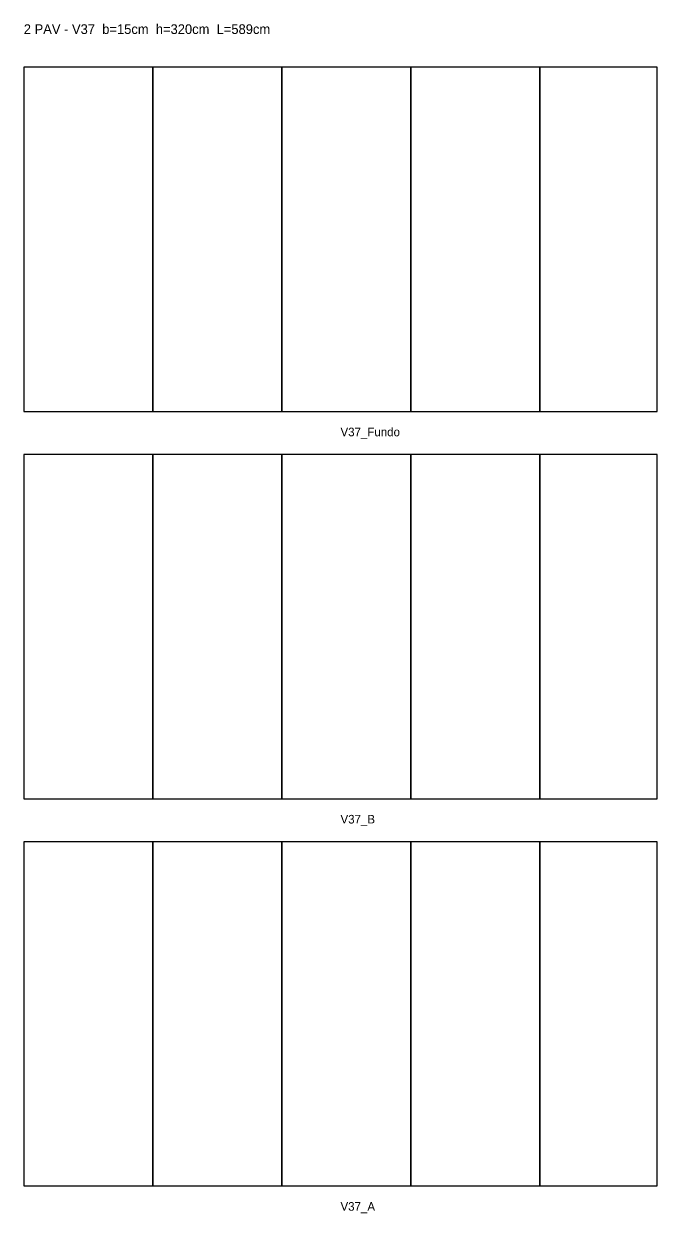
# Model space of a CAD drawing. Header units: metres. Extents: x 129372 to 135081, y 25296 to 34081.
# Drawn here: x 129372 to 129961, y 25327 to 26432 of the extents above; entities that cross this region are included whole.
import ezdxf

# ---------------------------------------------------------------- set-up
doc = ezdxf.new("R2010")
doc.units = ezdxf.units.M

msp = doc.modelspace()

# ---------------------------------------------------------------- linework, layer by layer
at = {"layer": 'Paineis'}
for points in [[(129371.86, 26071.83), (129491.86, 26071.83), (129491.86, 26391.83), (129371.86, 26391.83)], [(129491.86, 26071.83), (129611.86, 26071.83), (129611.86, 26391.83), (129491.86, 26391.83)], [(129611.86, 26071.83), (129731.86, 26071.83), (129731.86, 26391.83), (129611.86, 26391.83)], [(129731.86, 26071.83), (129851.86, 26071.83), (129851.86, 26391.83), (129731.86, 26391.83)], [(129851.86, 26071.83), (129960.86, 26071.83), (129960.86, 26391.83), (129851.86, 26391.83)], [(129371.86, 25711.83), (129491.86, 25711.83), (129491.86, 26031.83), (129371.86, 26031.83)], [(129491.86, 25711.83), (129611.86, 25711.83), (129611.86, 26031.83), (129491.86, 26031.83)], [(129611.86, 25711.83), (129731.86, 25711.83), (129731.86, 26031.83), (129611.86, 26031.83)], [(129731.86, 25711.83), (129851.86, 25711.83), (129851.86, 26031.83), (129731.86, 26031.83)], [(129851.86, 25711.83), (129960.86, 25711.83), (129960.86, 26031.83), (129851.86, 26031.83)], [(129371.86, 25351.83), (129491.86, 25351.83), (129491.86, 25671.83), (129371.86, 25671.83)], [(129491.86, 25351.83), (129611.86, 25351.83), (129611.86, 25671.83), (129491.86, 25671.83)], [(129611.86, 25351.83), (129731.86, 25351.83), (129731.86, 25671.83), (129611.86, 25671.83)], [(129731.86, 25351.83), (129851.86, 25351.83), (129851.86, 25671.83), (129731.86, 25671.83)], [(129851.86, 25351.83), (129960.86, 25351.83), (129960.86, 25671.83), (129851.86, 25671.83)]]:
    msp.add_lwpolyline(points, close=True, dxfattribs=at)

# ---------------------------------------------------------------- texts
at = {"layer": 'NOMENCLATURA', "insert": (129371.86, 26431.83), "char_height": 9, "attachment_point": 1}
msp.add_mtext('2 PAV - V37  b=15cm  h=320cm  L=589cm', dxfattribs=at)
at = {"layer": 'Texto Secao', "char_height": 8, "attachment_point": 1}
for s, insert in [('V37_Fundo', (129666.36, 26056.83)), ('V37_B', (129666.36, 25696.83)), ('V37_A', (129666.36, 25336.83))]:
    msp.add_mtext(s, dxfattribs=dict(at, insert=insert))

doc.saveas('drawing.dxf')
